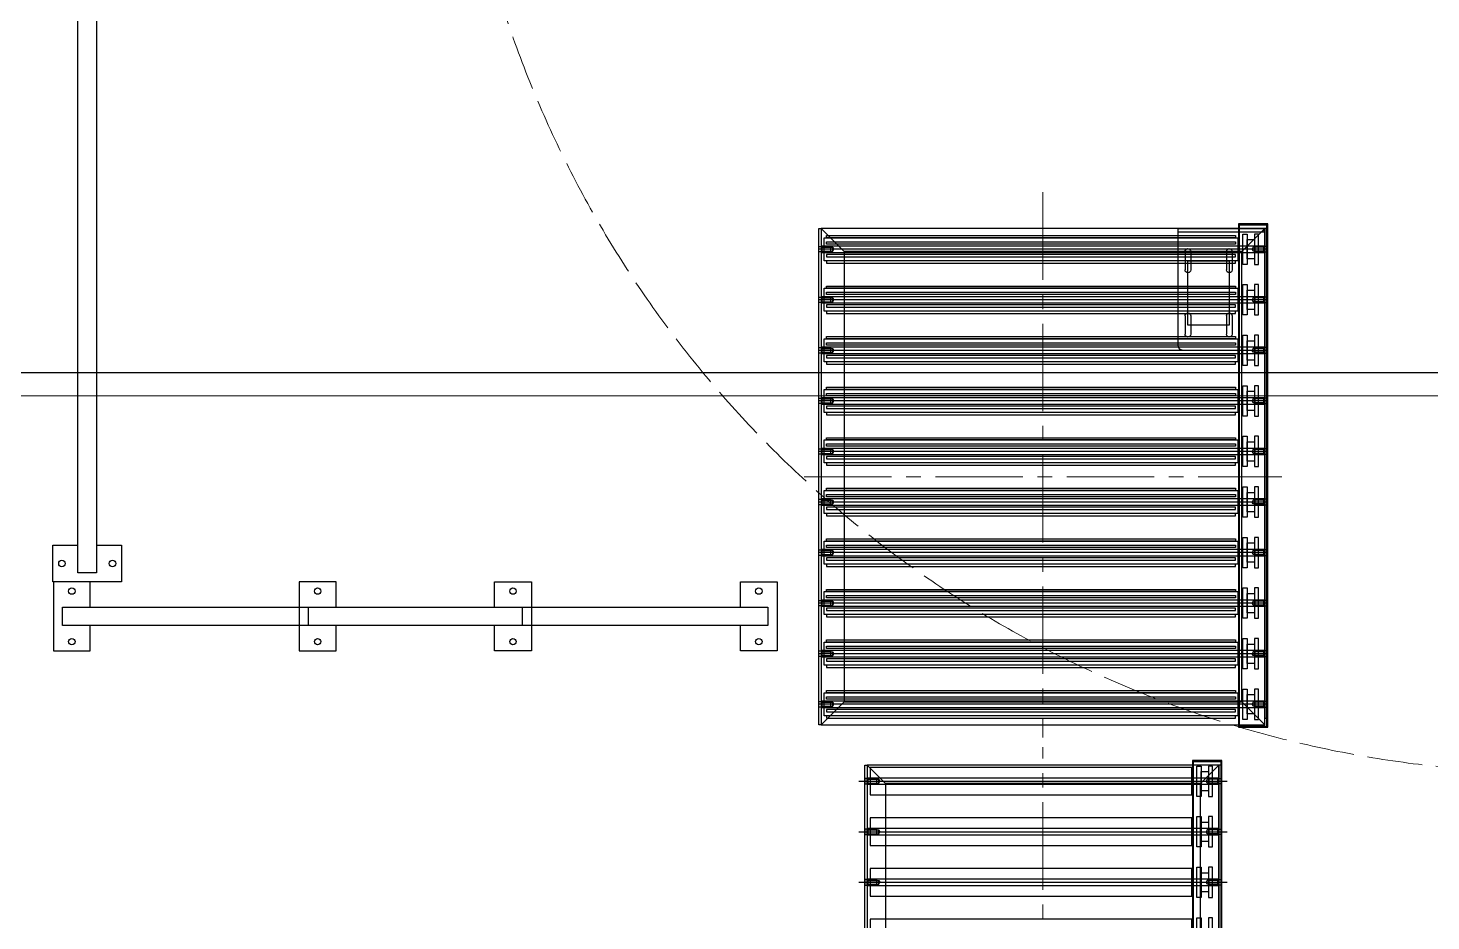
# Model space of a CAD drawing. Header units: millimetres. Extents: x 163705 to 1616509, y 81827 to 302547.
# Drawn here: x 223610 to 226663, y 150367 to 152310 of the extents above; entities that cross this region are included whole.
import ezdxf

# ---------------------------------------------------------------- set-up
doc = ezdxf.new("R2010")
doc.units = ezdxf.units.MM
doc.header["$LTSCALE"] = 10
doc.linetypes.add('ACAD_ISO02W100', pattern=[15, 12, -3])
doc.linetypes.add('CENTER2', pattern=[28.575, 19.05, -3.175, 3.175, -3.175])
for name, color, linetype, lineweight in [('1-中心线', 1, 'CENTER2', 0), ('1-护栏', 4, 'Continuous', 18), ('1-虚线', 8, 'ACAD_ISO02W100', 0)]:
    doc.layers.add(name, color=color, linetype=linetype, lineweight=lineweight)

# ---------------------------------------------------------------- blocks, each defined once
blk = doc.blocks.new('A$C7121566b')
blk.add_lwpolyline([(1437.2, 700.1), (50062.2, 700.1), (50062.2, 11000.1), (1437.2, 11000.1)], close=True)
at = {"layer": '1-中心线'}
blk.add_line((0, 11000.1), (51999.9, 11000.1), dxfattribs=at)
at = {"layer": '1-护栏'}
blk.add_lwpolyline([(1487.2, 750.1), (50012.2, 750.1), (50012.2, 10950.1), (1487.2, 10950.1)], close=True, dxfattribs=at)
blk = doc.blocks.new('A$C9a6fd652')
for points in [[(80, 55), (80, 0), (0, 0), (0, 150), (80, 150), (80, 95)], [(1460, 55), (1460, 0), (1540, 0), (1540, 150), (1460, 150), (1460, 95)]]:
    blk.add_lwpolyline(points)
blk.add_lwpolyline([(20, 95), (1520, 95), (1520, 55), (20, 55)], close=True)
for centre in [(40, 130), (1500, 130), (40, 20), (1500, 20)]:
    blk.add_circle(centre, 7)
blk = doc.blocks.new('A$C82a19015')
for points in [[(80, 55), (80, 0), (0, 0), (0, 150), (80, 150), (80, 95)], [(960, 55), (960, 0), (1040, 0), (1040, 150), (960, 150), (960, 95)]]:
    blk.add_lwpolyline(points)
blk.add_lwpolyline([(20, 95), (1020, 95), (1020, 55), (20, 55)], close=True)
for centre in [(40, 130), (1000, 130), (40, 20), (1000, 20)]:
    blk.add_circle(centre, 7)
blk = doc.blocks.new('G$C2612153E')
at = {"rotation": 90}
for p in [(150, 5498.6), (150, 4963.7)]:
    blk.add_blockref('A$C82a19015', p, dxfattribs=at)
blk.add_blockref('A$C9a6fd652', (150, 6390.2))
blk = doc.blocks.new('A$C285bc443')
at = {"layer": '1-虚线'}
blk.add_lwpolyline([(2418.3, 1273.9), (721.3, -423.2), (2418.3, -2120.2, -2.414214)], format="xyb", close=True, dxfattribs=at)
blk = doc.blocks.new('A$C23C47727')
for p, q in [((74.3, 827.9), (74.3, 26.8)), ((184.3, 827.9), (184.3, 26.8)), ((294.3, 827.9), (294.3, 26.8)), ((39.3, 810), (79.3, 770)), ((69.3, 809), (70.1, 808.2)), ((69.3, 809), (69.3, 789)), ((78.5, 808.2), (70.1, 808.2)), ((70.1, 808.2), (70.1, 784.8)), ((79.3, 809), (78.5, 808.2)), ((78.5, 808.2), (78.5, 784.8)), ((79.3, 809), (79.3, 789)), ((179.3, 809), (180.1, 808.2)), ((179.3, 809), (179.3, 789)), ((188.5, 808.2), (180.1, 808.2)), ((180.1, 808.2), (180.1, 784.8)), ((189.3, 809), (188.5, 808.2)), ((188.5, 808.2), (188.5, 784.8)), ((189.3, 809), (189.3, 789)), ((289.3, 809), (290.1, 808.2)), ((289.3, 809), (289.3, 789)), ((298.5, 808.2), (290.1, 808.2)), ((290.1, 808.2), (290.1, 784.8)), ((299.3, 809), (298.5, 808.2)), ((298.5, 808.2), (298.5, 784.8)), ((299.3, 809), (299.3, 789)), ((79.3, 789), (69.3, 789)), ((69.3, 789), (70.1, 787.6)), ((78.5, 784.8), (70.1, 784.8)), ((70.1, 784.8), (74.3, 782.4)), ((78.5, 784.8), (74.3, 782.4)), ((79.3, 789), (78.5, 787.6)), ((189.3, 789), (179.3, 789)), ((179.3, 789), (180.1, 787.6)), ((188.5, 784.8), (180.1, 784.8)), ((180.1, 784.8), (184.3, 782.4)), ((188.5, 784.8), (184.3, 782.4)), ((189.3, 789), (188.5, 787.6)), ((299.3, 789), (289.3, 789)), ((289.3, 789), (290.1, 787.6)), ((298.5, 784.8), (290.1, 784.8)), ((290.1, 784.8), (294.3, 782.4)), ((298.5, 784.8), (294.3, 782.4)), ((299.3, 789), (298.5, 787.6)), ((1989.3, 100), (29.3, 100)), ((39.3, 45), (79.3, 85)), ((69.3, 66), (70.1, 67.4)), ((79.3, 66), (69.3, 66)), ((69.3, 46), (69.3, 66)), ((70.1, 70.2), (74.3, 72.6)), ((78.5, 70.2), (70.1, 70.2)), ((70.1, 46.8), (70.1, 70.2)), ((78.5, 70.2), (74.3, 72.6)), ((78.5, 46.8), (78.5, 70.2)), ((79.3, 66), (78.5, 67.4)), ((79.3, 46), (79.3, 66)), ((179.3, 66), (180.1, 67.4)), ((189.3, 66), (179.3, 66)), ((179.3, 46), (179.3, 66)), ((180.1, 70.2), (184.3, 72.6)), ((188.5, 70.2), (180.1, 70.2)), ((180.1, 46.8), (180.1, 70.2)), ((188.5, 70.2), (184.3, 72.6)), ((188.5, 46.8), (188.5, 70.2)), ((189.3, 66), (188.5, 67.4)), ((189.3, 46), (189.3, 66)), ((289.3, 66), (290.1, 67.4)), ((299.3, 66), (289.3, 66)), ((289.3, 46), (289.3, 66)), ((290.1, 70.2), (294.3, 72.6)), ((298.5, 70.2), (290.1, 70.2)), ((290.1, 46.8), (290.1, 70.2)), ((298.5, 70.2), (294.3, 72.6)), ((298.5, 46.8), (298.5, 70.2)), ((299.3, 66), (298.5, 67.4)), ((299.3, 46), (299.3, 66)), ((1989.3, 40), (29.3, 40)), ((69.3, 46), (70.1, 46.8)), ((78.5, 46.8), (70.1, 46.8)), ((79.3, 46), (78.5, 46.8)), ((179.3, 46), (180.1, 46.8)), ((188.5, 46.8), (180.1, 46.8)), ((189.3, 46), (188.5, 46.8)), ((289.3, 46), (290.1, 46.8)), ((298.5, 46.8), (290.1, 46.8)), ((299.3, 46), (298.5, 46.8))]:
    blk.add_line(p, q)
for points in [[(39.3, 810), (1979.3, 810), (1979.3, 815), (39.3, 815)], [(39.3, 810), (1919.3, 810), (1919.3, 45), (39.3, 45)], [(104.3, 803.5), (104.3, 103.5), (44.3, 103.5), (44.3, 803.5)], [(81.8, 46), (81.8, 809), (66.8, 809), (66.8, 46)], [(68.3, 815), (80.3, 815), (80.3, 810), (68.3, 810)], [(214.3, 803.5), (214.3, 103.5), (154.3, 103.5), (154.3, 803.5)], [(191.8, 46), (191.8, 809), (176.8, 809), (176.8, 46)], [(178.3, 815), (190.3, 815), (190.3, 810), (178.3, 810)], [(324.3, 803.5), (324.3, 103.5), (264.3, 103.5), (264.3, 803.5)], [(301.8, 46), (301.8, 809), (286.8, 809), (286.8, 46)], [(288.3, 815), (300.3, 815), (300.3, 810), (288.3, 810)], [(434.3, 803.5), (434.3, 103.5), (374.3, 103.5), (374.3, 803.5)], [(79.3, 770), (1939.3, 770), (1939.3, 85), (79.3, 85)], [(29.3, 102), (1989.3, 102), (1989.3, 38), (29.3, 38)], [(29.3, 100), (31.3, 100), (31.3, 40), (29.3, 40)], [(107.3, 83.5), (107.3, 92.5), (41.3, 92.5), (41.3, 83.5)], [(217.3, 83.5), (217.3, 92.5), (151.3, 92.5), (151.3, 83.5)], [(327.3, 83.5), (327.3, 92.5), (261.3, 92.5), (261.3, 83.5)], [(437.3, 83.5), (437.3, 92.5), (371.3, 92.5), (371.3, 83.5)], [(107.3, 67.5), (107.3, 58.5), (41.3, 58.5), (41.3, 67.5)], [(95.3, 67.5), (95.3, 83.5), (53.3, 83.5), (53.3, 67.5)], [(217.3, 67.5), (217.3, 58.5), (151.3, 58.5), (151.3, 67.5)], [(205.3, 67.5), (205.3, 83.5), (163.3, 83.5), (163.3, 67.5)], [(327.3, 67.5), (327.3, 58.5), (261.3, 58.5), (261.3, 67.5)], [(315.3, 67.5), (315.3, 83.5), (273.3, 83.5), (273.3, 67.5)], [(437.3, 67.5), (437.3, 58.5), (371.3, 58.5), (371.3, 67.5)], [(39.3, 45), (1979.3, 45), (1979.3, 40), (39.3, 40)], [(68.3, 40), (80.3, 40), (80.3, 45), (68.3, 45)], [(178.3, 40), (190.3, 40), (190.3, 45), (178.3, 45)], [(288.3, 40), (300.3, 40), (300.3, 45), (288.3, 45)]]:
    blk.add_lwpolyline(points, close=True)
at = {"layer": '1-中心线'}
blk.add_line((2025.1, 427.5), (0, 427.5), dxfattribs=at)
blk = doc.blocks.new('A$C0F8B0DF3')
for p, q in [((78.8, 1002.4), (128.8, 952.4)), ((118.8, 1001.4), (119.6, 1000.5)), ((118.8, 1001.4), (118.8, 981.4)), ((128.8, 981.4), (118.8, 981.4)), ((118.8, 981.4), (119.6, 980)), ((128, 1000.5), (119.6, 1000.5)), ((119.6, 1000.5), (119.6, 977.2)), ((128, 977.2), (119.6, 977.2)), ((119.6, 977.2), (123.8, 974.8)), ((123.8, 32.4), (123.8, 1007.4)), ((128, 977.2), (123.8, 974.8)), ((128.8, 1001.4), (128, 1000.5)), ((128, 1000.5), (128, 977.2)), ((128.8, 981.4), (128, 980)), ((128.8, 1001.4), (128.8, 981.4)), ((228.8, 1001.4), (229.6, 1000.5)), ((228.8, 1001.4), (228.8, 981.4)), ((238.8, 981.4), (228.8, 981.4)), ((228.8, 981.4), (229.6, 980)), ((238, 1000.5), (229.6, 1000.5)), ((229.6, 1000.5), (229.6, 977.2)), ((238, 977.2), (229.6, 977.2)), ((229.6, 977.2), (233.8, 974.8)), ((233.8, 32.4), (233.8, 1007.4)), ((238, 977.2), (233.8, 974.8)), ((238.8, 1001.4), (238, 1000.5)), ((238, 1000.5), (238, 977.2)), ((238.8, 981.4), (238, 980)), ((238.8, 1001.4), (238.8, 981.4)), ((338.8, 1001.4), (339.6, 1000.5)), ((338.8, 1001.4), (338.8, 981.4)), ((348.8, 981.4), (338.8, 981.4)), ((338.8, 981.4), (339.6, 980)), ((348, 1000.5), (339.6, 1000.5)), ((339.6, 1000.5), (339.6, 977.2)), ((348, 977.2), (339.6, 977.2)), ((339.6, 977.2), (343.8, 974.8)), ((343.8, 32.4), (343.8, 1007.4)), ((348, 977.2), (343.8, 974.8)), ((348.8, 1001.4), (348, 1000.5)), ((348, 1000.5), (348, 977.2)), ((348.8, 981.4), (348, 980)), ((348.8, 1001.4), (348.8, 981.4)), ((448.8, 1001.4), (449.6, 1000.5)), ((448.8, 1001.4), (448.8, 981.4)), ((458.8, 981.4), (448.8, 981.4)), ((448.8, 981.4), (449.6, 980)), ((458, 1000.5), (449.6, 1000.5)), ((449.6, 1000.5), (449.6, 977.2)), ((458, 977.2), (449.6, 977.2)), ((449.6, 977.2), (453.8, 974.8)), ((453.8, 32.4), (453.8, 1007.4)), ((458, 977.2), (453.8, 974.8)), ((458.8, 1001.4), (458, 1000.5)), ((458, 1000.5), (458, 977.2)), ((458.8, 981.4), (458, 980)), ((458.8, 1001.4), (458.8, 981.4)), ((558.8, 1001.4), (559.6, 1000.5)), ((558.8, 1001.4), (558.8, 981.4)), ((568.8, 981.4), (558.8, 981.4)), ((558.8, 981.4), (559.6, 980)), ((568, 1000.5), (559.6, 1000.5)), ((559.6, 1000.5), (559.6, 977.2)), ((568, 977.2), (559.6, 977.2)), ((559.6, 977.2), (563.8, 974.8)), ((563.8, 32.4), (563.8, 1007.4)), ((568, 977.2), (563.8, 974.8)), ((568.8, 1001.4), (568, 1000.5)), ((568, 1000.5), (568, 977.2)), ((568.8, 981.4), (568, 980)), ((568.8, 1001.4), (568.8, 981.4)), ((668.8, 1001.4), (669.6, 1000.5)), ((668.8, 1001.4), (668.8, 981.4)), ((678.8, 981.4), (668.8, 981.4)), ((668.8, 981.4), (669.6, 980)), ((678, 1000.5), (669.6, 1000.5)), ((669.6, 1000.5), (669.6, 977.2)), ((678, 977.2), (669.6, 977.2)), ((669.6, 977.2), (673.8, 974.8)), ((673.8, 32.4), (673.8, 1007.4)), ((678, 977.2), (673.8, 974.8)), ((678.8, 1001.4), (678, 1000.5)), ((678, 1000.5), (678, 977.2)), ((678.8, 981.4), (678, 980)), ((678.8, 1001.4), (678.8, 981.4)), ((778.8, 1001.4), (779.6, 1000.5)), ((778.8, 1001.4), (778.8, 981.4)), ((788.8, 981.4), (778.8, 981.4)), ((778.8, 981.4), (779.6, 980)), ((788, 1000.5), (779.6, 1000.5)), ((779.6, 1000.5), (779.6, 977.2)), ((788, 977.2), (779.6, 977.2)), ((779.6, 977.2), (783.8, 974.8)), ((783.8, 32.4), (783.8, 1007.4)), ((788, 977.2), (783.8, 974.8)), ((788.8, 1001.4), (788, 1000.5)), ((788, 1000.5), (788, 977.2)), ((788.8, 981.4), (788, 980)), ((788.8, 1001.4), (788.8, 981.4)), ((888.8, 1001.4), (889.6, 1000.5)), ((888.8, 1001.4), (888.8, 981.4)), ((898.8, 981.4), (888.8, 981.4)), ((888.8, 981.4), (889.6, 980)), ((898, 1000.5), (889.6, 1000.5)), ((889.6, 1000.5), (889.6, 977.2)), ((898, 977.2), (889.6, 977.2)), ((889.6, 977.2), (893.8, 974.8)), ((893.8, 32.4), (893.8, 1007.4)), ((898, 977.2), (893.8, 974.8)), ((898.8, 1001.4), (898, 1000.5)), ((898, 1000.5), (898, 977.2)), ((898.8, 981.4), (898, 980)), ((898.8, 1001.4), (898.8, 981.4)), ((998.8, 1001.4), (999.6, 1000.5)), ((998.8, 1001.4), (998.8, 981.4)), ((1008.8, 981.4), (998.8, 981.4)), ((998.8, 981.4), (999.6, 980)), ((1008, 1000.5), (999.6, 1000.5)), ((999.6, 1000.5), (999.6, 977.2)), ((1008, 977.2), (999.6, 977.2)), ((999.6, 977.2), (1003.8, 974.8)), ((1003.8, 32.4), (1003.8, 1007.4)), ((1008, 977.2), (1003.8, 974.8)), ((1008.8, 1001.4), (1008, 1000.5)), ((1008, 1000.5), (1008, 977.2)), ((1008.8, 981.4), (1008, 980)), ((1008.8, 1001.4), (1008.8, 981.4)), ((1108.8, 952.4), (1158.8, 1002.4)), ((1108.8, 1001.4), (1109.6, 1000.5)), ((1108.8, 1001.4), (1108.8, 981.4)), ((1118.8, 981.4), (1108.8, 981.4)), ((1108.8, 981.4), (1109.6, 980)), ((1118, 1000.5), (1109.6, 1000.5)), ((1109.6, 1000.5), (1109.6, 977.2)), ((1118, 977.2), (1109.6, 977.2)), ((1109.6, 977.2), (1113.8, 974.8)), ((1113.8, 32.4), (1113.8, 1007.4)), ((1118, 977.2), (1113.8, 974.8)), ((1118.8, 1001.4), (1118, 1000.5)), ((1118, 1000.5), (1118, 977.2)), ((1118.8, 981.4), (1118, 980)), ((1118.8, 1001.4), (1118.8, 981.4)), ((128.8, 210.6), (168.8, 210.6)), ((128.8, 198.1), (168.8, 198.1)), ((268.8, 210.6), (308.8, 210.6)), ((268.8, 198.1), (308.8, 198.1)), ((1163.8, 92.4), (68.8, 92.4)), ((128.8, 120.6), (168.8, 120.6)), ((128.8, 108.1), (168.8, 108.1)), ((268.8, 120.6), (308.8, 120.6)), ((268.8, 108.1), (308.8, 108.1)), ((128.8, 87.4), (78.8, 37.4)), ((119.6, 62.5), (123.8, 65)), ((128, 62.5), (119.6, 62.5)), ((119.6, 39.2), (119.6, 62.5)), ((128, 62.5), (123.8, 65)), ((128, 39.2), (128, 62.5)), ((229.6, 62.5), (233.8, 65)), ((238, 62.5), (229.6, 62.5)), ((229.6, 39.2), (229.6, 62.5)), ((238, 62.5), (233.8, 65)), ((238, 39.2), (238, 62.5)), ((339.6, 62.5), (343.8, 65)), ((348, 62.5), (339.6, 62.5)), ((339.6, 39.2), (339.6, 62.5)), ((348, 62.5), (343.8, 65)), ((348, 39.2), (348, 62.5)), ((449.6, 62.5), (453.8, 65)), ((458, 62.5), (449.6, 62.5)), ((449.6, 39.2), (449.6, 62.5)), ((458, 62.5), (453.8, 65)), ((458, 39.2), (458, 62.5)), ((559.6, 62.5), (563.8, 65)), ((568, 62.5), (559.6, 62.5)), ((559.6, 39.2), (559.6, 62.5)), ((568, 62.5), (563.8, 65)), ((568, 39.2), (568, 62.5)), ((669.6, 62.5), (673.8, 65)), ((678, 62.5), (669.6, 62.5)), ((669.6, 39.2), (669.6, 62.5)), ((678, 62.5), (673.8, 65)), ((678, 39.2), (678, 62.5)), ((779.6, 62.5), (783.8, 65)), ((788, 62.5), (779.6, 62.5)), ((779.6, 39.2), (779.6, 62.5)), ((788, 62.5), (783.8, 65)), ((788, 39.2), (788, 62.5)), ((889.6, 62.5), (893.8, 65)), ((898, 62.5), (889.6, 62.5)), ((889.6, 39.2), (889.6, 62.5)), ((898, 62.5), (893.8, 65)), ((898, 39.2), (898, 62.5)), ((999.6, 62.5), (1003.8, 65)), ((1008, 62.5), (999.6, 62.5)), ((999.6, 39.2), (999.6, 62.5)), ((1008, 62.5), (1003.8, 65)), ((1008, 39.2), (1008, 62.5)), ((1108.8, 87.4), (1158.8, 37.4)), ((1109.6, 62.5), (1113.8, 65)), ((1118, 62.5), (1109.6, 62.5)), ((1109.6, 39.2), (1109.6, 62.5)), ((1118, 62.5), (1113.8, 65)), ((1118, 39.2), (1118, 62.5)), ((1163.8, 32.4), (68.8, 32.4)), ((118.8, 58.4), (119.6, 59.8)), ((128.8, 58.4), (118.8, 58.4)), ((118.8, 38.4), (118.8, 58.4)), ((118.8, 38.4), (119.6, 39.2)), ((128, 39.2), (119.6, 39.2)), ((128.8, 58.4), (128, 59.8)), ((128.8, 38.4), (128.8, 58.4)), ((228.8, 58.4), (229.6, 59.8)), ((238.8, 58.4), (228.8, 58.4)), ((228.8, 38.4), (228.8, 58.4)), ((228.8, 38.4), (229.6, 39.2)), ((238, 39.2), (229.6, 39.2)), ((238.8, 58.4), (238, 59.8)), ((238.8, 38.4), (238.8, 58.4)), ((338.8, 58.4), (339.6, 59.8)), ((348.8, 58.4), (338.8, 58.4)), ((338.8, 38.4), (338.8, 58.4)), ((338.8, 38.4), (339.6, 39.2)), ((348, 39.2), (339.6, 39.2)), ((348.8, 58.4), (348, 59.8)), ((348.8, 38.4), (348.8, 58.4)), ((448.8, 58.4), (449.6, 59.8)), ((458.8, 58.4), (448.8, 58.4)), ((448.8, 38.4), (448.8, 58.4)), ((448.8, 38.4), (449.6, 39.2)), ((458, 39.2), (449.6, 39.2)), ((458.8, 58.4), (458, 59.8)), ((458.8, 38.4), (458.8, 58.4)), ((558.8, 58.4), (559.6, 59.8)), ((568.8, 58.4), (558.8, 58.4)), ((558.8, 38.4), (558.8, 58.4)), ((558.8, 38.4), (559.6, 39.2)), ((568, 39.2), (559.6, 39.2)), ((568.8, 58.4), (568, 59.8)), ((568.8, 38.4), (568.8, 58.4)), ((668.8, 58.4), (669.6, 59.8)), ((678.8, 58.4), (668.8, 58.4)), ((668.8, 38.4), (668.8, 58.4)), ((668.8, 38.4), (669.6, 39.2)), ((678, 39.2), (669.6, 39.2)), ((678.8, 58.4), (678, 59.8)), ((678.8, 38.4), (678.8, 58.4)), ((778.8, 58.4), (779.6, 59.8)), ((788.8, 58.4), (778.8, 58.4)), ((778.8, 38.4), (778.8, 58.4)), ((778.8, 38.4), (779.6, 39.2)), ((788, 39.2), (779.6, 39.2)), ((788.8, 58.4), (788, 59.8)), ((788.8, 38.4), (788.8, 58.4)), ((888.8, 58.4), (889.6, 59.8)), ((898.8, 58.4), (888.8, 58.4)), ((888.8, 38.4), (888.8, 58.4)), ((888.8, 38.4), (889.6, 39.2)), ((898, 39.2), (889.6, 39.2)), ((898.8, 58.4), (898, 59.8)), ((898.8, 38.4), (898.8, 58.4)), ((998.8, 58.4), (999.6, 59.8)), ((1008.8, 58.4), (998.8, 58.4)), ((998.8, 38.4), (998.8, 58.4)), ((998.8, 38.4), (999.6, 39.2)), ((1008, 39.2), (999.6, 39.2)), ((1008.8, 58.4), (1008, 59.8)), ((1008.8, 38.4), (1008.8, 58.4)), ((1108.8, 58.4), (1109.6, 59.8)), ((1118.8, 58.4), (1108.8, 58.4)), ((1108.8, 38.4), (1108.8, 58.4)), ((1108.8, 38.4), (1109.6, 39.2)), ((1118, 39.2), (1109.6, 39.2)), ((1118.8, 58.4), (1118, 59.8)), ((1118.8, 38.4), (1118.8, 58.4))]:
    blk.add_line(p, q)
for points in [[(78.8, 1002.4), (1158.8, 1002.4), (1158.8, 1007.4), (78.8, 1007.4)], [(78.8, 1002.4), (1158.8, 1002.4), (1158.8, 37.4), (78.8, 37.4)], [(98.8, 100.9), (98.8, 990.9), (93.8, 990.9), (93.8, 100.9)], [(148.8, 95.9), (148.8, 995.9), (98.8, 995.9), (98.8, 95.9)], [(112.5, 100.9), (112.5, 990.9), (107.5, 990.9), (107.5, 100.9)], [(131.3, 38.4), (131.3, 1001.4), (116.3, 1001.4), (116.3, 38.4)], [(129.8, 1002.4), (129.8, 1007.4), (117.8, 1007.4), (117.8, 1002.4)], [(135, 100.9), (135, 990.9), (140, 990.9), (140, 100.9)], [(148.8, 100.9), (148.8, 990.9), (153.8, 990.9), (153.8, 100.9)], [(208.8, 100.9), (208.8, 990.9), (203.8, 990.9), (203.8, 100.9)], [(258.8, 95.9), (258.8, 995.9), (208.8, 995.9), (208.8, 95.9)], [(222.5, 100.9), (222.5, 990.9), (217.5, 990.9), (217.5, 100.9)], [(241.3, 38.4), (241.3, 1001.4), (226.3, 1001.4), (226.3, 38.4)], [(239.8, 1002.4), (239.8, 1007.4), (227.8, 1007.4), (227.8, 1002.4)], [(245, 100.9), (245, 990.9), (250, 990.9), (250, 100.9)], [(258.8, 100.9), (258.8, 990.9), (263.8, 990.9), (263.8, 100.9)], [(318.8, 100.9), (318.8, 990.9), (313.8, 990.9), (313.8, 100.9)], [(368.8, 95.9), (368.8, 995.9), (318.8, 995.9), (318.8, 95.9)], [(332.5, 100.9), (332.5, 990.9), (327.5, 990.9), (327.5, 100.9)], [(351.3, 38.4), (351.3, 1001.4), (336.3, 1001.4), (336.3, 38.4)], [(349.8, 1002.4), (349.8, 1007.4), (337.8, 1007.4), (337.8, 1002.4)], [(355, 100.9), (355, 990.9), (360, 990.9), (360, 100.9)], [(368.8, 100.9), (368.8, 990.9), (373.8, 990.9), (373.8, 100.9)], [(428.8, 100.9), (428.8, 990.9), (423.8, 990.9), (423.8, 100.9)], [(478.8, 95.9), (478.8, 995.9), (428.8, 995.9), (428.8, 95.9)], [(442.5, 100.9), (442.5, 990.9), (437.5, 990.9), (437.5, 100.9)], [(461.3, 38.4), (461.3, 1001.4), (446.3, 1001.4), (446.3, 38.4)], [(459.8, 1002.4), (459.8, 1007.4), (447.8, 1007.4), (447.8, 1002.4)], [(465, 100.9), (465, 990.9), (470, 990.9), (470, 100.9)], [(478.8, 100.9), (478.8, 990.9), (483.8, 990.9), (483.8, 100.9)], [(538.8, 100.9), (538.8, 990.9), (533.8, 990.9), (533.8, 100.9)], [(588.8, 95.9), (588.8, 995.9), (538.8, 995.9), (538.8, 95.9)], [(552.5, 100.9), (552.5, 990.9), (547.5, 990.9), (547.5, 100.9)], [(571.3, 38.4), (571.3, 1001.4), (556.3, 1001.4), (556.3, 38.4)], [(569.8, 1002.4), (569.8, 1007.4), (557.8, 1007.4), (557.8, 1002.4)], [(575, 100.9), (575, 990.9), (580, 990.9), (580, 100.9)], [(588.8, 100.9), (588.8, 990.9), (593.8, 990.9), (593.8, 100.9)], [(648.8, 100.9), (648.8, 990.9), (643.8, 990.9), (643.8, 100.9)], [(698.8, 95.9), (698.8, 995.9), (648.8, 995.9), (648.8, 95.9)], [(662.5, 100.9), (662.5, 990.9), (657.5, 990.9), (657.5, 100.9)], [(681.3, 38.4), (681.3, 1001.4), (666.3, 1001.4), (666.3, 38.4)], [(679.8, 1002.4), (679.8, 1007.4), (667.8, 1007.4), (667.8, 1002.4)], [(685, 100.9), (685, 990.9), (690, 990.9), (690, 100.9)], [(698.8, 100.9), (698.8, 990.9), (703.8, 990.9), (703.8, 100.9)], [(758.8, 100.9), (758.8, 990.9), (753.8, 990.9), (753.8, 100.9)], [(808.8, 95.9), (808.8, 995.9), (758.8, 995.9), (758.8, 95.9)], [(772.5, 100.9), (772.5, 990.9), (767.5, 990.9), (767.5, 100.9)], [(791.3, 38.4), (791.3, 1001.4), (776.3, 1001.4), (776.3, 38.4)], [(789.8, 1002.4), (789.8, 1007.4), (777.8, 1007.4), (777.8, 1002.4)], [(795, 100.9), (795, 990.9), (800, 990.9), (800, 100.9)], [(808.8, 100.9), (808.8, 990.9), (813.8, 990.9), (813.8, 100.9)], [(868.8, 100.9), (868.8, 990.9), (863.8, 990.9), (863.8, 100.9)], [(918.8, 95.9), (918.8, 995.9), (868.8, 995.9), (868.8, 95.9)], [(882.5, 100.9), (882.5, 990.9), (877.5, 990.9), (877.5, 100.9)], [(901.3, 38.4), (901.3, 1001.4), (886.3, 1001.4), (886.3, 38.4)], [(899.8, 1002.4), (899.8, 1007.4), (887.8, 1007.4), (887.8, 1002.4)], [(905, 100.9), (905, 990.9), (910, 990.9), (910, 100.9)], [(918.8, 100.9), (918.8, 990.9), (923.8, 990.9), (923.8, 100.9)], [(978.8, 100.9), (978.8, 990.9), (973.8, 990.9), (973.8, 100.9)], [(1028.8, 95.9), (1028.8, 995.9), (978.8, 995.9), (978.8, 95.9)], [(992.5, 100.9), (992.5, 990.9), (987.5, 990.9), (987.5, 100.9)], [(1011.3, 38.4), (1011.3, 1001.4), (996.3, 1001.4), (996.3, 38.4)], [(1009.8, 1002.4), (1009.8, 1007.4), (997.8, 1007.4), (997.8, 1002.4)], [(1015, 100.9), (1015, 990.9), (1020, 990.9), (1020, 100.9)], [(1028.8, 100.9), (1028.8, 990.9), (1033.8, 990.9), (1033.8, 100.9)], [(1088.8, 100.9), (1088.8, 990.9), (1083.8, 990.9), (1083.8, 100.9)], [(1138.8, 95.9), (1138.8, 995.9), (1088.8, 995.9), (1088.8, 95.9)], [(1102.5, 100.9), (1102.5, 990.9), (1097.5, 990.9), (1097.5, 100.9)], [(1121.3, 38.4), (1121.3, 1001.4), (1106.3, 1001.4), (1106.3, 38.4)], [(1119.8, 1002.4), (1119.8, 1007.4), (1107.8, 1007.4), (1107.8, 1002.4)], [(1125, 100.9), (1125, 990.9), (1130, 990.9), (1130, 100.9)], [(1138.8, 100.9), (1138.8, 990.9), (1143.8, 990.9), (1143.8, 100.9)], [(128.8, 952.4), (1108.8, 952.4), (1108.8, 87.4), (128.8, 87.4)], [(78.8, 39.4), (86.8, 39.4), (86.8, 225.4), (78.8, 225.4)], [(148.8, 114.4), (288.8, 114.4), (288.8, 204.4), (148.8, 204.4)], [(68.8, 94.4), (1163.8, 94.4), (1163.8, 30.4), (68.8, 30.4)], [(68.8, 92.4), (70.8, 92.4), (70.8, 32.4), (68.8, 32.4)], [(1163.8, 92.4), (1161.8, 92.4), (1161.8, 32.4), (1163.8, 32.4)], [(156.8, 75.9), (156.8, 84.9), (90.8, 84.9), (90.8, 75.9)], [(144.8, 59.9), (144.8, 75.9), (102.8, 75.9), (102.8, 59.9)], [(266.8, 75.9), (266.8, 84.9), (200.8, 84.9), (200.8, 75.9)], [(254.8, 59.9), (254.8, 75.9), (212.8, 75.9), (212.8, 59.9)], [(376.8, 75.9), (376.8, 84.9), (310.8, 84.9), (310.8, 75.9)], [(364.8, 59.9), (364.8, 75.9), (322.8, 75.9), (322.8, 59.9)], [(486.8, 75.9), (486.8, 84.9), (420.8, 84.9), (420.8, 75.9)], [(474.8, 59.9), (474.8, 75.9), (432.8, 75.9), (432.8, 59.9)], [(596.8, 75.9), (596.8, 84.9), (530.8, 84.9), (530.8, 75.9)], [(584.8, 59.9), (584.8, 75.9), (542.8, 75.9), (542.8, 59.9)], [(706.8, 75.9), (706.8, 84.9), (640.8, 84.9), (640.8, 75.9)], [(694.8, 59.9), (694.8, 75.9), (652.8, 75.9), (652.8, 59.9)], [(816.8, 75.9), (816.8, 84.9), (750.8, 84.9), (750.8, 75.9)], [(804.8, 59.9), (804.8, 75.9), (762.8, 75.9), (762.8, 59.9)], [(926.8, 75.9), (926.8, 84.9), (860.8, 84.9), (860.8, 75.9)], [(914.8, 59.9), (914.8, 75.9), (872.8, 75.9), (872.8, 59.9)], [(1036.8, 75.9), (1036.8, 84.9), (970.8, 84.9), (970.8, 75.9)], [(1024.8, 59.9), (1024.8, 75.9), (982.8, 75.9), (982.8, 59.9)], [(1146.8, 75.9), (1146.8, 84.9), (1080.8, 84.9), (1080.8, 75.9)], [(1134.8, 59.9), (1134.8, 75.9), (1092.8, 75.9), (1092.8, 59.9)], [(78.8, 37.4), (1143.8, 37.4), (1143.8, 32.4), (78.8, 32.4)], [(156.8, 59.9), (156.8, 50.9), (90.8, 50.9), (90.8, 59.9)], [(129.8, 37.4), (129.8, 32.4), (117.8, 32.4), (117.8, 37.4)], [(266.8, 59.9), (266.8, 50.9), (200.8, 50.9), (200.8, 59.9)], [(239.8, 37.4), (239.8, 32.4), (227.8, 32.4), (227.8, 37.4)], [(376.8, 59.9), (376.8, 50.9), (310.8, 50.9), (310.8, 59.9)], [(349.8, 37.4), (349.8, 32.4), (337.8, 32.4), (337.8, 37.4)], [(486.8, 59.9), (486.8, 50.9), (420.8, 50.9), (420.8, 59.9)], [(459.8, 37.4), (459.8, 32.4), (447.8, 32.4), (447.8, 37.4)], [(596.8, 59.9), (596.8, 50.9), (530.8, 50.9), (530.8, 59.9)], [(569.8, 37.4), (569.8, 32.4), (557.8, 32.4), (557.8, 37.4)], [(706.8, 59.9), (706.8, 50.9), (640.8, 50.9), (640.8, 59.9)], [(679.8, 37.4), (679.8, 32.4), (667.8, 32.4), (667.8, 37.4)], [(816.8, 59.9), (816.8, 50.9), (750.8, 50.9), (750.8, 59.9)], [(789.8, 37.4), (789.8, 32.4), (777.8, 32.4), (777.8, 37.4)], [(926.8, 59.9), (926.8, 50.9), (860.8, 50.9), (860.8, 59.9)], [(899.8, 37.4), (899.8, 32.4), (887.8, 32.4), (887.8, 37.4)], [(1036.8, 59.9), (1036.8, 50.9), (970.8, 50.9), (970.8, 59.9)], [(1009.8, 37.4), (1009.8, 32.4), (997.8, 32.4), (997.8, 37.4)], [(1146.8, 59.9), (1146.8, 50.9), (1080.8, 50.9), (1080.8, 59.9)], [(1119.8, 37.4), (1119.8, 32.4), (1107.8, 32.4), (1107.8, 37.4)]]:
    blk.add_lwpolyline(points, close=True)
blk.add_lwpolyline([(78.8, 37.4), (343.8, 37.4), (343.8, 215.4, 0.414214), (333.8, 225.4), (78.8, 225.4)], format="xyb", close=True)
for centre, start, end in [((128.8, 204.4), 90, 270), ((168.8, 204.4), 270, 90), ((268.8, 204.4), 90, 270), ((308.8, 204.4), 270, 90), ((128.8, 114.4), 90, 270), ((168.8, 114.4), 270, 90), ((268.8, 114.4), 90, 270), ((308.8, 114.4), 270, 90)]:
    blk.add_arc(centre, 6.25, start, end)
at = {"layer": '1-中心线'}
for p, q in [((618.8, 1039.7), (618.8, 0)), ((0, 519.9), (1186.3, 519.9))]:
    blk.add_line(p, q, dxfattribs=at)
blk = doc.blocks.new('A$C790c3438')
at = {"rotation": 90}
for name, p in [('G$C2612153E', (-14940.4, 11948.9)), ('A$C285bc443', (-18639.6, 13363))]:
    blk.add_blockref(name, p, dxfattribs=at)
at = {"xscale": -1, "rotation": 89.99999999999993}
for name, p in [('A$C0F8B0DF3', (-18805.8, 12946.5)), ('A$C23C47727', (-18898.2, 11739.6))]:
    blk.add_blockref(name, p, dxfattribs=at)

msp = doc.modelspace()

# ---------------------------------------------------------------- block references
for name, p in [('A$C790c3438', (245144.313, 139006.156)), ('A$C7121566b', (209928.183, 140559.499))]:
    msp.add_blockref(name, p)

doc.saveas('drawing.dxf')
